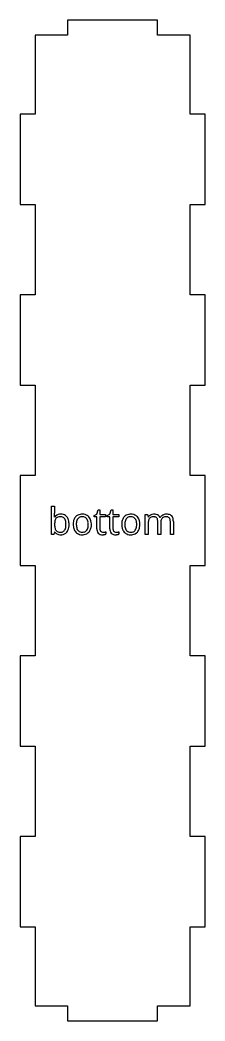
# Model space of a CAD drawing. Header units: millimetres. Extents: x 0 to 280, y 3 to 406.
# Drawn here: x 243 to 280, y 206 to 406 of the extents above; entities that cross this region are included whole.
import ezdxf

# ---------------------------------------------------------------- set-up
doc = ezdxf.new("R2010")
doc.units = ezdxf.units.MM

msp = doc.modelspace()

# ---------------------------------------------------------------- linework, layer by layer
at = {"layer": 'bottom_labelLayer'}
for p, q in [((249.33, 303.23), (249.33, 308.85)), ((249.33, 308.85), (249.93, 308.85)), ((249.93, 308.85), (249.93, 307.48)), ((258.37, 307.26), (258.63, 308.1)), ((258.63, 308.1), (258.97, 308.1)), ((258.97, 308.1), (258.97, 307.19)), ((260.99, 307.26), (261.24, 308.1)), ((261.24, 308.1), (261.59, 308.1)), ((261.59, 308.1), (261.59, 307.19)), ((249.9, 306.66), (249.93, 306.66)), ((257.81, 307.01), (258.37, 307.26)), ((257.81, 306.72), (257.81, 307.01)), ((258.37, 306.72), (257.81, 306.72)), ((258.37, 304.36), (258.37, 306.72)), ((258.97, 307.19), (260.12, 307.19)), ((260.12, 306.72), (258.97, 306.72)), ((258.97, 306.72), (258.97, 304.39)), ((260.12, 307.19), (260.12, 306.72)), ((260.42, 307.01), (260.99, 307.26)), ((260.42, 306.72), (260.42, 307.01)), ((260.99, 306.72), (260.42, 306.72)), ((260.99, 304.36), (260.99, 306.72)), ((261.59, 307.19), (262.74, 307.19)), ((262.74, 306.72), (261.59, 306.72)), ((261.59, 306.72), (261.59, 304.39)), ((262.74, 307.19), (262.74, 306.72)), ((268.03, 303.23), (268.03, 307.19)), ((268.03, 307.19), (268.51, 307.19)), ((268.51, 307.19), (268.61, 306.64)), ((268.61, 306.64), (268.64, 306.64)), ((271.02, 306.59), (271.05, 306.59)), ((268.63, 305.3), (268.63, 303.23)), ((270.55, 303.23), (270.55, 305.8)), ((271.15, 305.44), (271.15, 303.23)), ((273.07, 303.23), (273.07, 305.8)), ((273.67, 305.81), (273.67, 303.23)), ((249.76, 303.23), (249.33, 303.23)), ((249.88, 303.73), (249.76, 303.23)), ((249.93, 303.73), (249.88, 303.73)), ((260.15, 303.72), (260.15, 303.26)), ((262.76, 303.72), (262.76, 303.26)), ((268.63, 303.23), (268.03, 303.23)), ((271.15, 303.23), (270.55, 303.23)), ((273.67, 303.23), (273.07, 303.23))]:
    msp.add_line(p, q, dxfattribs=at)
for centre, radius, start, end in [((240.9, 307.35), 9.02, 355.7239, 358.1259), ((242.43, 307.25), 7.49, 355.4718, 355.653), ((237.42, 307.47), 12.51, 358.1123, 0.0485), ((251.05, 305.88), 1.36, 95.1835, 145.1109), ((251.82, 305.5), 1.88, 160.8927, 171.2334), ((251.02, 305.78), 1.03, 143.3382, 161.256), ((250.83, 305.91), 0.798, 120.1403, 142.4249), ((250.95, 305.69), 1.04, 100.4469, 119.6701), ((251.07, 305.06), 1.69, 89.5731, 100.7324), ((251.17, 305.2), 2.05, 89.8743, 96.8145), ((251.09, 305.36), 1.39, 78.6782, 90.375), ((251.19, 305.42), 1.83, 74.2394, 90.5624), ((251.21, 305.86), 0.875, 35.5408, 79.8011), ((251.31, 305.86), 1.37, 38.5631, 74.067), ((251.11, 305.79), 0.995, 32.7039, 35.5239), ((250.84, 305.64), 1.3, 15.778, 32.0151), ((251, 305.62), 1.77, 16.4709, 38.4075), ((250.1, 305.34), 2.71, 5.1339, 16.7973), ((255.7, 305.44), 2.04, 150.7112, 169.4695), ((255.36, 305.61), 1.66, 138.176, 150.2287), ((255.3, 305.66), 1.59, 99.1759, 137.9833), ((255.55, 305.61), 1.24, 142.9026, 162.375), ((255.32, 305.78), 0.955, 103.4685, 142.3119), ((255.46, 304.93), 2.33, 89.7326, 100.076), ((255.44, 305.32), 1.43, 89.4806, 103.8805), ((255.46, 305.24), 1.51, 79.3453, 90.3175), ((255.49, 305.24), 2.02, 73.5223, 90.5692), ((255.57, 305.75), 0.987, 37.9578, 80.4006), ((255.61, 305.67), 1.57, 41.1446, 73.2134), ((255.37, 305.61), 1.23, 20.0257, 37.4351), ((254.76, 305.38), 1.89, 7.744, 20.069), ((255.38, 305.48), 1.87, 13.5014, 41.0703), ((265.39, 305.44), 2.04, 150.7112, 169.4695), ((265.05, 305.61), 1.66, 138.176, 150.2287), ((265, 305.66), 1.59, 99.1759, 137.9833), ((265.25, 305.61), 1.24, 142.9026, 162.375), ((265.01, 305.78), 0.955, 103.4685, 142.3119), ((265.15, 304.93), 2.33, 89.7326, 100.076), ((265.13, 305.32), 1.43, 89.4806, 103.8805), ((265.15, 305.24), 1.51, 79.3453, 90.3175), ((265.18, 305.24), 2.02, 73.5223, 90.5692), ((265.27, 305.75), 0.987, 37.9578, 80.4006), ((265.3, 305.67), 1.57, 41.1446, 73.2134), ((265.07, 305.61), 1.23, 20.0257, 37.4351), ((264.46, 305.38), 1.89, 7.744, 20.069), ((265.08, 305.48), 1.87, 13.5014, 41.0703), ((269.66, 306.05), 1.18, 117.1209, 149.5424), ((270.43, 305.55), 1.78, 161.0234, 171.4469), ((269.69, 305.81), 1.01, 143.077, 161.3914), ((269.51, 305.93), 0.786, 123.7021, 142.3022), ((269.59, 305.79), 0.942, 101.1546, 123.0656), ((269.78, 305.83), 1.42, 93.8343, 117.5072), ((269.7, 305.26), 1.49, 89.5574, 101.4832), ((269.81, 305.54), 1.72, 89.9662, 94.283), ((269.71, 305.34), 1.4, 85.5239, 90.0794), ((269.83, 305.29), 1.96, 77.5572, 90.5513), ((269.75, 305.75), 0.995, 72.3601, 85.9562), ((269.87, 306.1), 0.629, 41.061, 72.8994), ((270.01, 306.08), 1.16, 52.7027, 78.0054), ((269.79, 306.05), 0.725, 20.7071, 40.0218), ((269.43, 305.91), 1.11, 7.9865, 20.7949), ((268.78, 305.81), 1.77, 359.6948, 8.1472), ((270.08, 306.2), 1.02, 22.2098, 51.4971), ((272.14, 305.96), 1.25, 119.4042, 150.1829), ((272.78, 305.59), 1.63, 160.8732, 172.5273), ((272.18, 305.8), 0.991, 140.9765, 161.17), ((272.03, 305.92), 0.794, 122.3597, 140.2884), ((272.28, 305.75), 1.5, 118.2584, 120.063), ((272.28, 305.74), 1.52, 95.8635, 117.9693), ((272.11, 305.76), 0.975, 101.0032, 121.784), ((272.23, 305.2), 1.54, 89.5621, 101.2962), ((272.33, 305.36), 1.89, 89.9196, 96.2618), ((272.24, 305.36), 1.39, 85.8144, 90.0684), ((272.35, 305.17), 2.08, 79.9361, 90.3803), ((272.28, 305.75), 0.995, 72.6395, 86.2569), ((272.39, 306.1), 0.631, 41.0408, 73.1793), ((272.49, 305.93), 1.32, 62.9723, 80.1665), ((272.32, 306.05), 0.725, 20.7071, 40.0218), ((271.96, 305.91), 1.11, 7.9865, 20.7949), ((271.3, 305.81), 1.77, 359.6948, 8.1472), ((272.63, 306.22), 0.988, 44.229, 62.6229), ((272.59, 306.2), 1.03, 19.5612, 43.3161), ((271.96, 305.97), 1.7, 7.5041, 19.9646), ((270.92, 305.82), 2.75, 359.7107, 7.6907), ((253.16, 305.28), 3.23, 171.0667, 177.8457), ((254.55, 305.21), 4.62, 177.6177, 180.0425), ((253.89, 305.19), 3.97, 179.7763, 185.7075), ((252.33, 305.03), 2.39, 185.5925, 194.205), ((251.33, 304.77), 1.36, 193.943, 208.0219), ((250.92, 304.57), 0.905, 208.5537, 217.5604), ((250.89, 304.55), 0.87, 218.169, 253.8047), ((251.2, 304.53), 0.863, 286.0163, 326.8498), ((250.77, 304.81), 1.38, 326.7105, 343.6662), ((249.97, 305.06), 2.22, 343.4172, 353.6369), ((249.98, 305.38), 2.2, 6.1648, 16.0397), ((248.65, 305.23), 3.54, 359.7681, 6.3096), ((248.76, 305.2), 3.44, 353.4935, 0.2205), ((251.06, 304.75), 1.69, 321.3162, 335.5436), ((250.52, 304.98), 2.27, 335.8306, 350.8255), ((249.3, 305.19), 3.52, 350.6563, 0.338), ((248.96, 305.22), 3.85, 359.8779, 5.4094), ((256.76, 305.23), 3.11, 169.2443, 180.3881), ((256.64, 305.2), 3, 179.7745, 189.0933), ((255.87, 305.07), 2.22, 188.9102, 205.3172), ((255.64, 304.97), 1.97, 205.6559, 208.4463), ((255.35, 304.79), 1.62, 207.7947, 238.6758), ((257.43, 305.22), 3.17, 173.0086, 180.2464), ((257.3, 305.19), 3.04, 179.706, 187.916), ((256.29, 305.37), 2.01, 162.0653, 173.1675), ((256.19, 305.03), 1.91, 187.7639, 200.0977), ((255.57, 304.81), 1.26, 200.0846, 216.9132), ((255.35, 304.65), 0.983, 217.3009, 261.7099), ((255.58, 304.64), 0.97, 284.5662, 322.6334), ((255.32, 304.83), 1.29, 323.0089, 342.639), ((254.59, 305.07), 2.06, 342.3616, 353.7538), ((253.67, 305.22), 2.99, 359.7076, 7.8973), ((253.5, 305.2), 3.16, 353.5363, 0.2014), ((255.22, 304.98), 2.03, 330.2507, 349.4117), ((254.51, 305.25), 2.77, 1.1277, 13.88), ((254.18, 305.19), 3.1, 349.1762, 0.3862), ((253.76, 305.21), 3.52, 359.9918, 1.542), ((260.26, 304.34), 1.89, 179.3551, 192.8477), ((260.18, 304.38), 1.21, 179.6417, 189.7506), ((259.76, 304.3), 0.775, 189.5481, 205.7873), ((262.87, 304.34), 1.89, 179.3551, 192.8477), ((262.79, 304.38), 1.21, 179.6417, 189.7506), ((262.37, 304.3), 0.775, 189.5481, 205.7873), ((266.45, 305.23), 3.11, 169.2443, 180.3881), ((266.34, 305.2), 3, 179.7745, 189.0933), ((265.57, 305.07), 2.22, 188.9102, 205.3172), ((265.34, 304.97), 1.97, 205.6559, 208.4463), ((265.04, 304.79), 1.62, 207.7947, 238.6758), ((267.13, 305.22), 3.17, 173.0086, 180.2464), ((266.99, 305.19), 3.04, 179.706, 187.916), ((265.98, 305.37), 2.01, 162.0653, 173.1675), ((265.88, 305.03), 1.91, 187.7639, 200.0977), ((265.27, 304.81), 1.26, 200.0846, 216.9132), ((265.04, 304.65), 0.983, 217.3009, 261.7099), ((265.28, 304.64), 0.97, 284.5662, 322.6334), ((265.02, 304.83), 1.29, 323.0089, 342.639), ((264.28, 305.07), 2.06, 342.3616, 353.7538), ((263.36, 305.22), 2.99, 359.7076, 7.8973), ((263.19, 305.2), 3.16, 353.5363, 0.2014), ((264.92, 304.98), 2.03, 330.2507, 349.4117), ((264.2, 305.25), 2.77, 1.1277, 13.88), ((263.88, 305.19), 3.1, 349.1762, 0.3862), ((263.45, 305.21), 3.52, 359.9918, 1.542), ((271.64, 305.36), 3.01, 171.3042, 178.3502), ((272.8, 305.3), 4.18, 178.0976, 180.0252), ((273.78, 305.45), 2.64, 172.3776, 180.1829), ((274.53, 305.44), 3.38, 179.8957, 180.0001), ((251.01, 304.51), 1.33, 215.585, 245.8362), ((251.11, 304.74), 1.58, 245.9802, 255.5455), ((251.05, 305.05), 1.39, 253.1382, 266.8483), ((251.16, 304.97), 1.82, 255.7756, 270.3185), ((251.1, 305.58), 1.93, 266.3775, 270.051), ((251.11, 304.85), 1.2, 269.3869, 285.8631), ((251.17, 305.19), 2.03, 269.9226, 275.5482), ((251.27, 304.58), 1.42, 274.064, 321.4081), ((255.37, 304.83), 1.67, 238.8115, 253.2429), ((255.43, 305.08), 1.93, 253.5437, 270.4182), ((255.45, 305.14), 1.49, 260.5033, 270.2477), ((255.45, 305.48), 2.33, 269.7503, 279.8033), ((255.47, 305.05), 1.39, 269.4482, 284.7256), ((255.6, 304.77), 1.6, 278.8959, 317.9979), ((255.55, 304.81), 1.67, 318.144, 329.7566), ((259.31, 304.09), 0.907, 190.3818, 253.8772), ((259.58, 304.22), 0.582, 206.1294, 221.4084), ((259.5, 304.72), 1.57, 253.7848, 270.8853), ((259.56, 304.21), 0.557, 221.5949, 262.3505), ((259.61, 304.45), 0.802, 261.3267, 270.1912), ((259.52, 304.69), 1.54, 270.0026, 270.7609), ((259.51, 305.02), 1.87, 270.8933, 275.5484), ((259.61, 305.62), 1.97, 269.8804, 278.3029), ((259.45, 305.75), 2.6, 275.5261, 279.294), ((259.51, 305.4), 2.25, 279.1869, 280.1137), ((259.63, 305.46), 1.81, 278.4146, 279.0087), ((259.61, 304.85), 1.69, 280.0069, 283.3736), ((259.41, 306.88), 3.24, 278.959, 280.5104), ((259.62, 305.75), 2.09, 280.4845, 282.6271), ((259.76, 304.23), 1.04, 283.3071, 288.1197), ((259.81, 304.93), 1.25, 282.5877, 285.5794), ((259.9, 303.79), 0.59, 287.9888, 295.3048), ((259.9, 304.59), 0.902, 285.7249, 286.2566), ((261.93, 304.09), 0.907, 190.3818, 253.8772), ((262.19, 304.22), 0.582, 206.1294, 221.4084), ((262.11, 304.72), 1.57, 253.7848, 270.8853), ((262.17, 304.21), 0.557, 221.5949, 262.3505), ((262.22, 304.45), 0.802, 261.3267, 270.1912), ((262.14, 304.69), 1.54, 270.0026, 270.7609), ((262.13, 305.02), 1.87, 270.8933, 275.5484), ((262.23, 305.62), 1.97, 269.8804, 278.3029), ((262.06, 305.75), 2.6, 275.5261, 279.294), ((262.12, 305.4), 2.25, 279.1869, 280.1137), ((262.25, 305.46), 1.81, 278.4146, 279.0087), ((262.22, 304.85), 1.69, 280.0069, 283.3736), ((262.02, 306.88), 3.24, 278.959, 280.5104), ((262.37, 304.23), 1.04, 283.3071, 288.1197), ((262.24, 305.75), 2.09, 280.4845, 282.6271), ((262.42, 304.93), 1.25, 282.5877, 285.5794), ((262.51, 303.79), 0.59, 287.9888, 295.3048), ((262.51, 304.59), 0.902, 285.7249, 286.2566), ((265.06, 304.83), 1.67, 238.8115, 253.2429), ((265.12, 305.08), 1.93, 253.5437, 270.4182), ((265.15, 305.14), 1.49, 260.5033, 270.2477), ((265.15, 305.48), 2.33, 269.7503, 279.8033), ((265.17, 305.05), 1.39, 269.4482, 284.7256), ((265.3, 304.77), 1.6, 278.8959, 317.9979), ((265.24, 304.81), 1.67, 318.144, 329.7566)]:
    msp.add_arc(centre, radius, start, end, dxfattribs=at)
at = {"layer": 'bottom_outsideCutPath'}
for p, q in [((270.52, 406), (252.48, 406)), ((252.48, 406), (252.48, 403)), ((270.52, 403), (270.52, 406)), ((246, 403), (246, 387.18)), ((252.48, 403), (246, 403)), ((277, 403), (270.52, 403)), ((277, 387.18), (277, 403)), ((246, 387.18), (243, 387.18)), ((243, 387.18), (243, 369.14)), ((280, 387.18), (277, 387.18)), ((280, 369.14), (280, 387.18)), ((243, 369.14), (246, 369.14)), ((246, 369.14), (246, 351.1)), ((277, 351.1), (277, 369.14)), ((277, 369.14), (280, 369.14)), ((246, 351.1), (243, 351.1)), ((243, 351.1), (243, 333.06)), ((280, 351.1), (277, 351.1)), ((280, 333.06), (280, 351.1)), ((243, 333.06), (246, 333.06)), ((246, 333.06), (246, 315.02)), ((277, 315.02), (277, 333.06)), ((277, 333.06), (280, 333.06)), ((246, 315.02), (243, 315.02)), ((243, 315.02), (243, 296.98)), ((280, 315.02), (277, 315.02)), ((280, 296.98), (280, 315.02)), ((243, 296.98), (246, 296.98)), ((246, 296.98), (246, 278.94)), ((277, 278.94), (277, 296.98)), ((277, 296.98), (280, 296.98)), ((246, 278.94), (243, 278.94)), ((243, 278.94), (243, 260.9)), ((280, 278.94), (277, 278.94)), ((280, 260.9), (280, 278.94)), ((243, 260.9), (246, 260.9)), ((246, 260.9), (246, 242.86)), ((277, 242.86), (277, 260.9)), ((277, 260.9), (280, 260.9)), ((246, 242.86), (243, 242.86)), ((243, 242.86), (243, 224.82)), ((280, 242.86), (277, 242.86)), ((280, 224.82), (280, 242.86)), ((243, 224.82), (246, 224.82)), ((246, 224.82), (246, 209)), ((277, 209), (277, 224.82)), ((277, 224.82), (280, 224.82)), ((246, 209), (252.48, 209)), ((252.48, 209), (252.48, 206)), ((270.52, 206), (270.52, 209)), ((270.52, 209), (277, 209)), ((252.48, 206), (270.52, 206))]:
    msp.add_line(p, q, dxfattribs=at)

doc.saveas('drawing.dxf')
